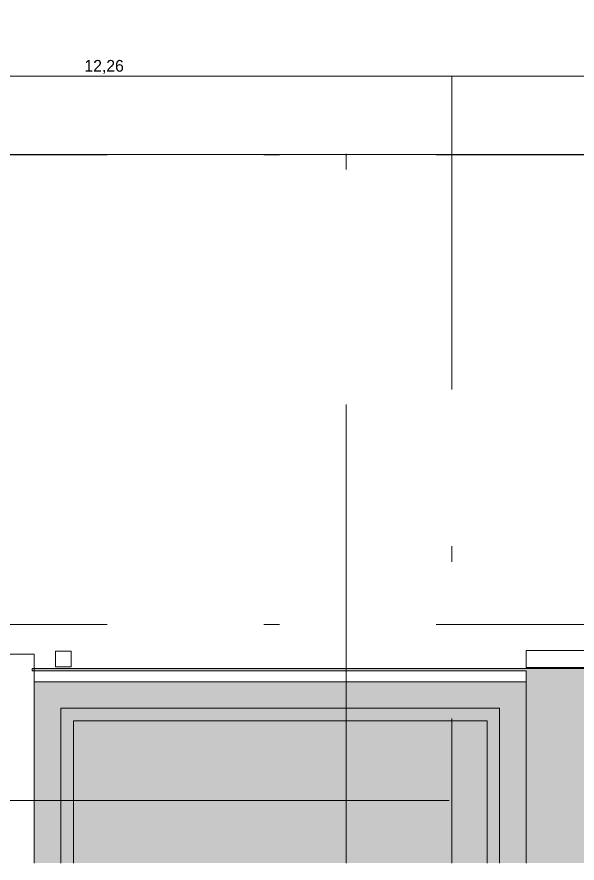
# Model space of a CAD drawing. Header units: metres. Extents: x -3 to 171, y -23 to 41.
# Drawn here: x 12.22 to 15.8, y -22.52 to -17.12 of the extents above; entities that cross this region are included whole.
import ezdxf

# ---------------------------------------------------------------- set-up
doc = ezdxf.new("R2010")
doc.units = ezdxf.units.M
doc.header["$MEASUREMENT"] = 0
doc.linetypes.add('Achse', pattern=[0.004, 0.002, -0.001, 0, -0.001])
doc.linetypes.add('Schnittlinie', pattern=[0.006, 0.003, -0.0015, 0, -0.0015])
for name, color, linetype in [('6._Dach PP STG1_1_000 Achsraster', 7, 'Continuous'), ('6._Dach PP STG1_1_210 Decke', 7, 'Continuous'), ('6._Dach PP STG1_1_220 Bodenaufbau - Außen_ Gefälle', 7, 'Continuous'), ('6._Dach PP STG1_1_330 Dachaufbau', 7, 'Continuous'), ('6._Dach PP STG1_1_611 Entwässerung', 7, 'Continuous'), ('6._Dach PP STG1_1_725 Nachbarbebauung', 7, 'Continuous'), ('6._Dach PP STG1_1_851 Marker Schnitt', 7, 'Continuous'), ('6._Dach PP STG1_1_950 Polierplan Bemaßung', 7, 'Continuous')]:
    doc.layers.add(name, color=color, linetype=linetype)
doc.styles.add('ERSTELLTER_STIL_2', font='')
doc.styles.get('ERSTELLTER_STIL_2').set_extended_font_data('Eurostile')

msp = doc.modelspace()

# ---------------------------------------------------------------- hatches: boundary and pattern name
at = {"layer": '6._Dach PP STG1_1_220 Bodenaufbau - Außen_ Gefälle', "linetype": 'Continuous', "lineweight": 0, "true_color": 0x323232}
msp.add_hatch(color=250, dxfattribs=at).paths.add_polyline_path([(15.305, -21.535), (12.505, -21.535), (12.505, -22.5231), (15.305, -22.5231)])
at = {"layer": '6._Dach PP STG1_1_330 Dachaufbau', "linetype": 'Continuous', "lineweight": 0, "true_color": 0x000000}
msp.add_hatch(color=18, dxfattribs=at).paths.add_polyline_path([(12.3209, -21.2798), (12.3209, -21.295), (15.475, -21.295), (15.475, -22.5231), (16.2369, -22.5231), (16.2369, -22.1198), (17.8969, -22.1198), (17.8969, -22.5231), (18.9253, -22.5231), (18.9306, -21.2798)])
at = {"layer": '6._Dach PP STG1_1_725 Nachbarbebauung', "linetype": 'Continuous', "lineweight": 13, "true_color": 0xefefef}
for points in [[(12.3351, -22.5231), (12.5851, -22.5231), (12.5851, -21.6151), (15.225, -21.6151), (15.225, -22.5231), (15.475, -22.5231), (15.475, -21.3651), (12.3351, -21.3651)], [(15.225, -21.6151), (12.5851, -21.6151), (12.5851, -22.5231), (15.225, -22.5231)]]:
    msp.add_hatch(color=7, dxfattribs=at).paths.add_polyline_path(points)

# ---------------------------------------------------------------- linework, layer by layer
at = {"layer": '6._Dach PP STG1_1_000 Achsraster', "color": 5, "linetype": 'Achse', "lineweight": 0, "ltscale": 1000}
for p, q in [((15, 3), (15, -22.5231)), ((-1.5, -18), (21, -18)), ((-1.5, -21), (21, -21))]:
    msp.add_line(p, q, dxfattribs=at)
at = {"layer": '6._Dach PP STG1_1_210 Decke', "color": 7, "linetype": 'Continuous', "lineweight": 13, "ltscale": 1000, "flags": 128}
msp.add_lwpolyline([(12.335, -22.5231), (12.335, -21.19), (5.435, -21.19), (5.435, -21.2791)], dxfattribs=at)
at = {"layer": '6._Dach PP STG1_1_220 Bodenaufbau - Außen_ Gefälle', "color": 7, "linetype": 'Continuous', "lineweight": 13, "ltscale": 1000, "flags": 128}
msp.add_lwpolyline([(15.305, -22.5231), (15.305, -21.535), (12.505, -21.535), (12.505, -22.5231)], dxfattribs=at)
at = {"layer": '6._Dach PP STG1_1_330 Dachaufbau', "color": 7, "linetype": 'Continuous', "lineweight": 18, "ltscale": 1000, "flags": 128}
for points in [[(12.3209, -21.2798), (18.9306, -21.2798)], [(12.3209, -21.295), (12.3209, -21.2798)], [(15.475, -21.295), (12.3209, -21.295)], [(15.475, -22.5231), (15.475, -21.295)]]:
    msp.add_lwpolyline(points, dxfattribs=at)
at = {"layer": '6._Dach PP STG1_1_611 Entwässerung', "color": 171, "linetype": 'Continuous', "lineweight": 13, "ltscale": 1000, "true_color": 0x6c6cff, "flags": 128}
for points in [[(12.47, -21.17), (12.57, -21.17), (12.57, -21.27), (12.47, -21.27)], [(15.475, -21.275), (18.8887, -21.275), (18.8887, -21.165), (15.475, -21.165)]]:
    msp.add_lwpolyline(points, close=True, dxfattribs=at)
at = {"layer": '6._Dach PP STG1_1_725 Nachbarbebauung', "color": 7, "linetype": 'Continuous', "lineweight": 13, "ltscale": 1000, "flags": 128}
for points in [[(15.475, -22.5231), (15.475, -21.3651), (12.3351, -21.3651), (12.3351, -22.5231)], [(15.225, -22.5231), (15.225, -21.6151), (12.5851, -21.6151), (12.5851, -22.5231)], [(15.225, -22.5231), (15.225, -21.6151), (12.5851, -21.6151), (12.5851, -22.5231)]]:
    msp.add_lwpolyline(points, dxfattribs=at)
at = {"layer": '6._Dach PP STG1_1_851 Marker Schnitt', "color": 7, "linetype": 'Schnittlinie', "lineweight": 13, "ltscale": 1000}
for p, q in [((14.325, 4.805), (14.325, -22.5231)), ((5.8845, -22.1233), (19.85, -22.1233))]:
    msp.add_line(p, q, dxfattribs=at)
at = {"layer": '6._Dach PP STG1_1_950 Polierplan Bemaßung', "color": 7, "linetype": 'Continuous', "lineweight": 13, "ltscale": 1000}
msp.add_line((6.675, -17.4989), (18.935, -17.4989), dxfattribs=at)
at = {"layer": '6._Dach PP STG1_1_950 Polierplan Bemaßung', "color": 1, "linetype": 'Continuous', "lineweight": 13, "ltscale": 1000, "true_color": 0xfb0106}
msp.add_line((0.0549, -17.9983), (18.9349, -17.9983), dxfattribs=at)

# ---------------------------------------------------------------- texts
at = {"layer": '6._Dach PP STG1_1_950 Polierplan Bemaßung', "color": 7, "linetype": 'Continuous', "lineweight": 13, "insert": (12.6556, -17.4839), "char_height": 0.075, "width": 0.298774, "attachment_point": 7, "style": 'ERSTELLTER_STIL_2'}
msp.add_mtext('\\A1;{\\pql;\\fEurostile|b0|i0|c0|p0;\\W1.000000;12,26}', dxfattribs=at)

doc.saveas('drawing.dxf')
